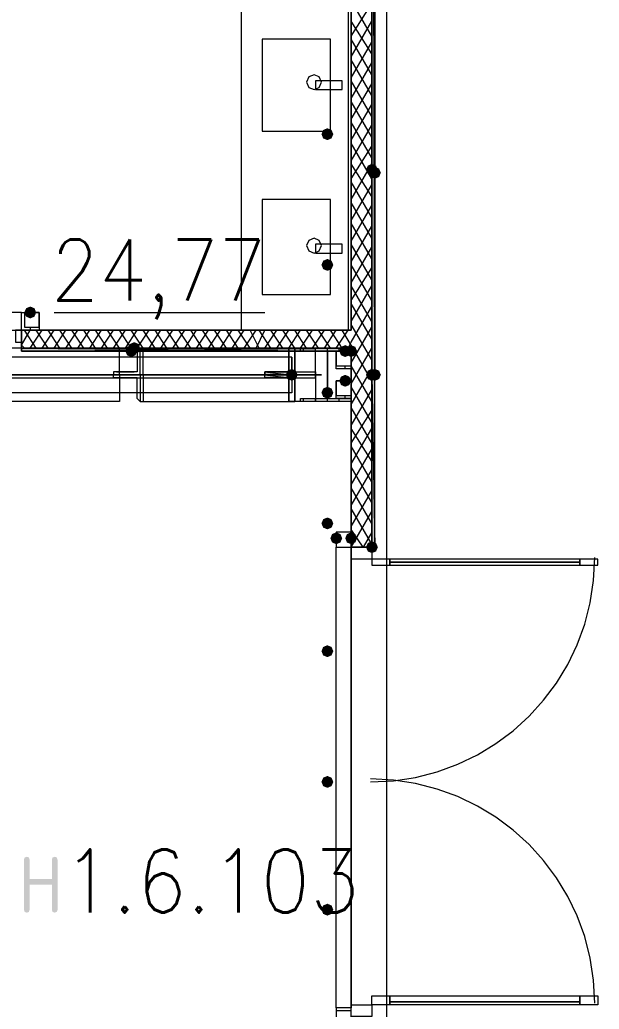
# Model space of a CAD drawing. Header units: millimetres. Extents: x 0 to 420, y 0 to 297.
# Drawn here: x 381.49 to 389.74, y 160.63 to 174.73 of the extents above; entities that cross this region are included whole.
import ezdxf

# ---------------------------------------------------------------- set-up
doc = ezdxf.new("R2010")
doc.units = ezdxf.units.MM
doc.styles.get("Standard").update_dxf_attribs({"font": 'STANDARD'})

msp = doc.modelspace()

# ---------------------------------------------------------------- hatches: boundary and pattern name
h = msp.add_hatch(color=7)
h.paths.add_polyline_path([(386.545667, 187.071), (386.503333, 187.071), (386.545667, 169.672)], flags=0)
h.paths.add_polyline_path([(386.503333, 187.071), (386.545667, 169.672), (386.503333, 169.672)], flags=0)
for color, points in [(7, [(385.953, 173.101), (385.928129, 173.041204), (385.868333, 173.016333), (385.808538, 173.041204), (385.783667, 173.101), (385.808537, 173.160796), (385.868333, 173.185667), (385.928129, 173.160796)]), (254, [(386.588, 172.593), (386.563129, 172.533204), (386.503333, 172.508333), (386.443537, 172.533204), (386.418667, 172.593), (386.443537, 172.652796), (386.503333, 172.677667), (386.563129, 172.652796)]), (254, [(386.630333, 172.550667), (386.605462, 172.490871), (386.545667, 172.466), (386.485871, 172.490871), (386.461, 172.550667), (386.485871, 172.610462), (386.545667, 172.635333), (386.605462, 172.610463)]), (7, [(385.953, 171.238333), (385.928129, 171.178537), (385.868333, 171.153667), (385.808538, 171.178537), (385.783667, 171.238333), (385.808537, 171.298129), (385.868333, 171.323), (385.928129, 171.298129)]), (7, [(381.719667, 170.561), (381.694796, 170.501204), (381.635, 170.476333), (381.575204, 170.501204), (381.550333, 170.561), (381.575204, 170.620796), (381.635, 170.645667), (381.694796, 170.620796)]), (254, [(383.159, 170.010667), (383.134129, 169.950871), (383.074333, 169.926), (383.014537, 169.950871), (382.989667, 170.010667), (383.014537, 170.070462), (383.074333, 170.095333), (383.134129, 170.070463)]), (254, [(383.201333, 170.053), (383.176462, 169.993204), (383.116667, 169.968333), (383.056871, 169.993204), (383.032, 170.053), (383.056871, 170.112796), (383.116667, 170.137667), (383.176462, 170.112796)]), (7, [(386.207, 170.010667), (386.182129, 169.950871), (386.122333, 169.926), (386.062538, 169.950871), (386.037667, 170.010667), (386.062537, 170.070462), (386.122333, 170.095333), (386.182129, 170.070463)]), (254, [(386.291667, 170.010667), (386.266796, 169.950871), (386.207, 169.926), (386.147204, 169.950871), (386.122333, 170.010667), (386.147204, 170.070462), (386.207, 170.095333), (386.266796, 170.070463)]), (7, [(385.445, 169.672), (385.420129, 169.612204), (385.360333, 169.587333), (385.300538, 169.612204), (385.275667, 169.672), (385.300537, 169.731796), (385.360333, 169.756667), (385.420129, 169.731796)]), (254, [(386.588, 169.672), (386.563129, 169.612204), (386.503333, 169.587333), (386.443537, 169.612204), (386.418667, 169.672), (386.443537, 169.731796), (386.503333, 169.756667), (386.563129, 169.731796)]), (254, [(386.630333, 169.672), (386.605462, 169.612204), (386.545667, 169.587333), (386.485871, 169.612204), (386.461, 169.672), (386.485871, 169.731796), (386.545667, 169.756667), (386.605462, 169.731796)]), (98, [(384.979333, 169.714333), (385.021667, 169.714333)]), (98, [(384.979333, 169.629667), (385.021667, 169.629667)]), (98, [(385.318, 169.714333), (385.275667, 169.714333)]), (7, [(386.207, 169.587333), (386.182129, 169.527537), (386.122333, 169.502667), (386.062538, 169.527537), (386.037667, 169.587333), (386.062537, 169.647129), (386.122333, 169.672), (386.182129, 169.647129)]), (7, [(385.953, 169.418), (385.928129, 169.358204), (385.868333, 169.333333), (385.808538, 169.358204), (385.783667, 169.418), (385.808537, 169.477796), (385.868333, 169.502667), (385.928129, 169.477796)]), (7, [(385.953, 167.555333), (385.928129, 167.495537), (385.868333, 167.470667), (385.808538, 167.495537), (385.783667, 167.555333), (385.808537, 167.615129), (385.868333, 167.64), (385.928129, 167.615129)]), (7, [(386.08, 167.343667), (386.055129, 167.283871), (385.995333, 167.259), (385.935538, 167.283871), (385.910667, 167.343667), (385.935537, 167.403462), (385.995333, 167.428333), (386.055129, 167.403463)]), (7, [(386.291667, 167.343667), (386.266796, 167.283871), (386.207, 167.259), (386.147204, 167.283871), (386.122333, 167.343667), (386.147204, 167.403462), (386.207, 167.428333), (386.266796, 167.403463)]), (254, [(386.588, 167.216667), (386.563129, 167.156871), (386.503333, 167.132), (386.443537, 167.156871), (386.418667, 167.216667), (386.443537, 167.276462), (386.503333, 167.301333), (386.563129, 167.276463)]), (254, [(386.588, 167.216667), (386.563129, 167.156871), (386.503333, 167.132), (386.443537, 167.156871), (386.418667, 167.216667), (386.443537, 167.276462), (386.503333, 167.301333), (386.563129, 167.276463)]), (7, [(385.953, 165.735), (385.928129, 165.675204), (385.868333, 165.650333), (385.808538, 165.675204), (385.783667, 165.735), (385.808537, 165.794796), (385.868333, 165.819667), (385.928129, 165.794796)]), (7, [(385.953, 163.872333), (385.928129, 163.812537), (385.868333, 163.787667), (385.808538, 163.812537), (385.783667, 163.872333), (385.808537, 163.932129), (385.868333, 163.957), (385.928129, 163.932129)]), (7, [(381.545041, 162.049354), (381.545041, 162.765933), (381.555032, 162.795699), (381.58528, 162.805621), (381.615046, 162.795699), (381.624967, 162.765933), (381.624967, 162.487018), (381.943019, 162.487018), (381.943019, 162.765933), (381.95294, 162.795699), (381.982706, 162.805621), (382.012747, 162.795699), (382.022945, 162.765933), (382.022945, 162.049354), (382.012747, 162.019588), (381.982706, 162.009666), (381.95294, 162.019588), (381.943019, 162.049354), (381.943019, 162.407643), (381.624967, 162.407643), (381.624967, 162.049354), (381.615046, 162.019588), (381.58528, 162.009666), (381.555032, 162.019588)]), (7, [(385.953, 162.052), (385.928129, 161.992204), (385.868333, 161.967333), (385.808538, 161.992204), (385.783667, 162.052), (385.808537, 162.111796), (385.868333, 162.136667), (385.928129, 162.111796)])]:
    msp.add_hatch(color=color).paths.add_polyline_path(points, flags=0)
h = msp.add_hatch(color=7)
h.paths.add_polyline_path([(386.207, 170.053), (381.508, 170.053), (386.207, 170.010667)], flags=0)
h.paths.add_polyline_path([(381.508, 170.053), (386.207, 170.010667), (381.508, 170.010667)], flags=0)
h = msp.add_hatch(color=98)
h.paths.add_polyline_path([(385.318, 170.053), (385.318, 170.010667)], flags=0)
h.paths.add_polyline_path([(385.318, 170.010667), (385.318, 170.053)], flags=0)
h = msp.add_hatch(color=98)
h.paths.add_polyline_path([(385.318, 170.010667), (385.318, 169.799)], flags=0)
h.paths.add_polyline_path([(385.318, 169.799), (385.318, 170.010667)], flags=0)
h = msp.add_hatch(color=98)
h.paths.add_polyline_path([(385.318, 169.799), (385.318, 169.756667)], flags=0)
h.paths.add_polyline_path([(385.318, 169.756667), (385.318, 169.799)], flags=0)
h = msp.add_hatch(color=98)
h.paths.add_polyline_path([(385.318, 169.756667), (385.318, 169.714333)], flags=0)
h.paths.add_polyline_path([(385.318, 169.714333), (385.318, 169.756667)], flags=0)
h = msp.add_hatch(color=98)
h.paths.add_polyline_path([(384.979333, 169.714333), (385.021667, 169.714333)], flags=0)
h.paths.add_polyline_path([(385.021667, 169.714333), (384.979333, 169.714333)], flags=0)
h = msp.add_hatch(color=98)
h.paths.add_polyline_path([(384.979333, 169.714333), (385.318, 169.714333)], flags=0)
h.paths.add_polyline_path([(385.318, 169.714333), (384.979333, 169.714333)], flags=0)
h.paths.add_polyline_path([(385.318, 169.714333), (384.979333, 169.714333)], flags=0)
h.paths.add_polyline_path([(384.979333, 169.714333), (385.318, 169.714333)], flags=0)
h.paths.add_polyline_path([(385.318, 169.714333), (384.979333, 169.714333)], flags=0)
h.paths.add_polyline_path([(385.318, 169.714333), (384.979333, 169.714333)], flags=0)
h = msp.add_hatch(color=98)
h.paths.add_polyline_path([(385.318, 169.714333), (384.979333, 169.714333), (385.318, 169.672)], flags=0)
h.paths.add_polyline_path([(384.979333, 169.714333), (385.318, 169.672), (384.979333, 169.672)], flags=0)
h.paths.add_polyline_path([(385.318, 169.672), (384.979333, 169.672)], flags=0)
h.paths.add_polyline_path([(384.979333, 169.672), (385.318, 169.672)], flags=0)
h.paths.add_polyline_path([(385.318, 169.672), (384.979333, 169.672)], flags=0)
h.paths.add_polyline_path([(385.318, 169.672), (384.979333, 169.672)], flags=0)
h = msp.add_hatch(color=98)
h.paths.add_polyline_path([(384.979333, 169.672), (385.318, 169.672)], flags=0)
h.paths.add_polyline_path([(385.318, 169.672), (384.979333, 169.672)], flags=0)
h.paths.add_polyline_path([(385.318, 169.672), (384.979333, 169.672)], flags=0)
h.paths.add_polyline_path([(384.979333, 169.672), (385.318, 169.672)], flags=0)
h = msp.add_hatch(color=98)
h.paths.add_polyline_path([(385.318, 169.672), (384.979333, 169.672), (385.318, 169.629667)], flags=0)
h.paths.add_polyline_path([(384.979333, 169.672), (385.318, 169.629667), (384.979333, 169.629667)], flags=0)
h.paths.add_polyline_path([(385.318, 169.629667), (384.979333, 169.629667)], flags=0)
h.paths.add_polyline_path([(384.979333, 169.629667), (385.318, 169.629667)], flags=0)
h.paths.add_polyline_path([(385.318, 169.629667), (384.979333, 169.629667)], flags=0)
h.paths.add_polyline_path([(385.318, 169.629667), (384.979333, 169.629667)], flags=0)
h.paths.add_polyline_path([(384.979333, 169.629667), (385.318, 169.629667)], flags=0)
h.paths.add_polyline_path([(385.318, 169.629667), (384.979333, 169.629667)], flags=0)
h = msp.add_hatch(color=98)
h.paths.add_polyline_path([(384.979333, 169.629667), (385.021667, 169.629667)], flags=0)
h.paths.add_polyline_path([(385.021667, 169.629667), (384.979333, 169.629667)], flags=0)
h = msp.add_hatch(color=98)
h.paths.add_polyline_path([(385.318, 169.714333), (385.275667, 169.714333)], flags=0)
h.paths.add_polyline_path([(385.275667, 169.714333), (385.318, 169.714333)], flags=0)
h.paths.add_polyline_path([(385.318, 169.714333), (385.275667, 169.714333)], flags=0)
h.paths.add_polyline_path([(385.318, 169.714333), (385.275667, 169.714333), (385.021667, 169.714333)], flags=0)
h = msp.add_hatch(color=98)
h.paths.add_polyline_path([(385.318, 169.629667), (385.021667, 169.629667)], flags=0)
h.paths.add_polyline_path([(385.021667, 169.629667), (385.318, 169.629667), (385.275667, 169.629667)], flags=0)
h = msp.add_hatch(color=98)
h.paths.add_polyline_path([(385.275667, 169.629667), (385.318, 169.629667)], flags=0)
h.paths.add_polyline_path([(385.318, 169.629667), (385.275667, 169.629667)], flags=0)
h.paths.add_polyline_path([(385.318, 169.629667), (385.275667, 169.629667)], flags=0)
h.paths.add_polyline_path([(385.275667, 169.629667), (385.318, 169.629667)], flags=0)
h.paths.add_polyline_path([(385.318, 169.629667), (385.275667, 169.629667)], flags=0)
h.paths.add_polyline_path([(385.318, 169.629667), (385.275667, 169.629667)], flags=0)
h = msp.add_hatch(color=98)
h.paths.add_polyline_path([(385.318, 169.629667), (385.318, 169.587333)], flags=0)
h.paths.add_polyline_path([(385.318, 169.587333), (385.318, 169.629667)], flags=0)
h = msp.add_hatch(color=98)
h.paths.add_polyline_path([(385.318, 169.587333), (385.318, 169.545)], flags=0)
h.paths.add_polyline_path([(385.318, 169.545), (385.318, 169.587333)], flags=0)
h = msp.add_hatch(color=7)
h.paths.add_polyline_path([(386.545667, 169.672), (386.503333, 169.672), (386.545667, 167.216667)], flags=0)
h.paths.add_polyline_path([(386.503333, 169.672), (386.545667, 167.216667), (386.503333, 167.216667)], flags=0)
h = msp.add_hatch(color=98)
h.paths.add_polyline_path([(385.318, 169.545), (385.318, 169.333333)], flags=0)
h.paths.add_polyline_path([(385.318, 169.333333), (385.318, 169.545)], flags=0)
h = msp.add_hatch(color=98)
h.paths.add_polyline_path([(385.318, 169.333333), (385.318, 169.291)], flags=0)
h.paths.add_polyline_path([(385.318, 169.291), (385.318, 169.333333)], flags=0)

# ---------------------------------------------------------------- linework, layer by layer
at = {"color": 7, "lineweight": 0}
for points in [[(100.922667, 105.029), (386.715, 105.029), (386.715, 222.715667), (100.922667, 222.715667)], [(386.545667, 187.071), (386.503333, 187.071), (386.545667, 169.672)], [(386.503333, 187.071), (386.545667, 169.672), (386.503333, 169.672)], [(386.545667, 169.672), (386.545667, 187.071), (386.503333, 187.071), (386.503333, 169.672)], [(386.545667, 169.672), (386.545667, 187.071), (386.503333, 187.071), (386.503333, 169.672)], [(395.435667, 181.271333), (395.435667, 146.473333), (386.715, 146.473333), (386.715, 181.271333)], [(384.937, 174.455667), (384.937, 173.143333), (385.910667, 173.143333), (385.910667, 174.455667)], [(385.783667, 173.841833), (385.752673, 173.916673), (385.677833, 173.947667), (385.602993, 173.916673), (385.572, 173.841833), (385.602993, 173.766993), (385.677833, 173.736), (385.752673, 173.766993)], [(385.699, 173.863), (385.699, 173.736), (386.08, 173.736), (386.08, 173.863)], [(384.937, 172.169667), (384.937, 170.815), (385.910667, 170.815), (385.910667, 172.169667)], [(385.783667, 171.5135), (385.752673, 171.58834), (385.677833, 171.619333), (385.602993, 171.58834), (385.572, 171.5135), (385.602993, 171.43866), (385.677833, 171.407667), (385.752673, 171.43866)], [(385.699, 171.534667), (385.699, 171.407667), (386.08, 171.407667), (386.08, 171.534667)], [(381.508, 170.561), (381.762, 170.561), (381.762, 170.307), (381.508, 170.307)], [(381.550333, 170.561), (381.550333, 170.349333), (381.762, 170.349333), (381.762, 170.561)], [(381.423333, 170.307), (381.423333, 170.222333), (381.423333, 170.137667), (381.508, 170.137667), (381.508, 170.307)], [(381.508, 170.307), (381.508, 170.137667)], [(382.905, 170.053), (380.449667, 170.053), (380.449667, 169.672), (382.905, 169.672)], [(386.207, 170.053), (381.508, 170.053), (386.207, 170.010667)], [(381.508, 170.053), (386.207, 170.010667), (381.508, 170.010667)], [(381.508, 170.010667), (381.508, 170.053), (386.207, 170.053), (386.207, 170.010667), (381.508, 170.010667), (386.207, 170.010667), (386.207, 170.053), (381.508, 170.053)], [(386.207, 169.291), (385.487333, 169.291), (385.487333, 169.333333), (385.868333, 169.333333), (385.868333, 170.010667), (385.487333, 170.010667), (385.487333, 170.053), (386.207, 170.053), (386.207, 170.010667), (385.868333, 170.010667), (385.868333, 169.333333), (386.207, 169.333333)], [(386.207, 169.756667), (385.995333, 169.756667), (385.995333, 170.010667), (386.207, 170.010667)], [(386.207, 169.799), (386.207, 170.010667), (385.995333, 170.010667), (385.995333, 169.799)], [(382.905, 169.291), (380.449667, 169.291), (380.449667, 169.672), (382.905, 169.672)], [(385.064, 169.672), (385.783667, 169.672)], [(386.207, 169.333333), (385.995333, 169.333333), (385.995333, 169.587333), (386.207, 169.587333)], [(386.207, 169.375667), (386.207, 169.587333), (385.995333, 169.587333), (385.995333, 169.375667)], [(386.545667, 169.672), (386.503333, 169.672), (386.545667, 167.216667)], [(386.503333, 169.672), (386.545667, 167.216667), (386.503333, 167.216667)], [(386.503333, 169.672), (386.503333, 167.216667), (386.545667, 167.216667), (386.545667, 169.672)], [(386.503333, 169.672), (386.503333, 167.216667), (386.545667, 167.216667), (386.545667, 169.672)], [(386.207, 167.216667), (386.207, 167.428333), (385.995333, 167.428333), (385.995333, 167.216667), (386.207, 167.216667), (386.207, 167.428333), (385.995333, 167.428333), (385.995333, 167.216667)], [(386.207, 167.216667), (386.503333, 167.216667), (386.503333, 167.047333), (386.207, 167.047333)], [(386.503333, 167.216667), (386.207, 167.216667)], [(386.503333, 166.962667), (386.757333, 166.962667), (386.757333, 167.047333), (386.503333, 167.047333)], [(389.466667, 167.047333), (386.757333, 167.047333), (386.757333, 167.005), (389.466667, 167.005)], [(389.466667, 167.005), (386.757333, 167.005), (386.757333, 166.962667), (389.466667, 166.962667)], [(389.720667, 167.047333), (389.466667, 167.047333), (389.466667, 166.962667), (389.720667, 166.962667)], [(386.503333, 160.824333), (386.757333, 160.824333), (386.757333, 160.697333), (386.503333, 160.697333)], [(389.466667, 160.739667), (386.757333, 160.739667), (386.757333, 160.824333), (389.466667, 160.824333)], [(389.466667, 160.697333), (386.757333, 160.697333), (386.757333, 160.739667), (389.466667, 160.739667)], [(389.720667, 160.697333), (389.466667, 160.697333), (389.466667, 160.824333), (389.720667, 160.824333)], [(386.207, 160.401), (386.207, 160.612667), (385.995333, 160.612667), (385.995333, 160.401), (386.207, 160.401), (386.207, 160.655), (385.995333, 160.655), (385.995333, 160.401)], [(386.207, 160.697333), (386.503333, 160.697333), (386.503333, 160.528), (386.207, 160.528)]]:
    msp.add_lwpolyline(points, close=True, dxfattribs=at)
for points in [[(386.503333, 167.216667), (386.503333, 222.504)], [(386.545667, 169.672), (386.545667, 187.071), (386.545667, 169.672), (386.503333, 187.071)], [(384.640667, 174.963667), (384.640667, 170.307)], [(384.640667, 174.963667), (386.207, 174.963667), (386.207, 170.307), (384.640667, 170.307)], [(386.164667, 174.963667), (386.164667, 170.307)], [(386.503333, 174.498), (386.207, 175.006)], [(386.207, 174.498), (386.503333, 174.963667)], [(386.207, 174.963667), (386.207, 170.307)], [(386.207, 174.201667), (386.503333, 174.709667)], [(386.503333, 174.244), (386.207, 174.709667)], [(386.503333, 173.947667), (386.207, 174.455667)], [(386.207, 173.905333), (386.503333, 174.413333)], [(386.503333, 173.651333), (386.207, 174.159333)], [(386.207, 173.609), (386.503333, 174.117)], [(386.503333, 173.355), (386.207, 173.863)], [(386.207, 173.312667), (386.503333, 173.820667)], [(386.503333, 173.058667), (386.207, 173.566667)], [(386.207, 173.016333), (386.503333, 173.524333)], [(386.503333, 172.762333), (386.207, 173.270333)], [(386.207, 172.72), (386.503333, 173.228)], [(386.503333, 172.466), (386.207, 172.974)], [(386.207, 172.466), (386.503333, 172.931667)], [(386.207, 172.169667), (386.503333, 172.677667)], [(386.503333, 172.212), (386.207, 172.677667)], [(386.503333, 171.915667), (386.207, 172.423667)], [(386.207, 171.873333), (386.503333, 172.381333)], [(386.503333, 171.619333), (386.207, 172.127333)], [(386.207, 171.577), (386.503333, 172.085)], [(386.503333, 171.323), (386.207, 171.831)], [(386.207, 171.280667), (386.503333, 171.788667)], [(386.503333, 171.026667), (386.207, 171.534667)], [(386.207, 170.984333), (386.503333, 171.492333)], [(386.503333, 170.730333), (386.207, 171.238333)], [(386.207, 170.730333), (386.503333, 171.196)], [(386.207, 170.434), (386.503333, 170.942)], [(386.503333, 170.434), (386.207, 170.942)], [(386.503333, 170.18), (386.207, 170.688)], [(386.207, 170.137667), (386.503333, 170.645667)], [(381.508, 170.434), (381.508, 170.561), (380.068667, 170.561)], [(380.068667, 170.307), (381.508, 170.307), (381.508, 170.434)], [(381.973667, 170.561), (384.979333, 170.561)], [(381.508, 170.095333), (381.635, 170.307)], [(381.508, 170.053), (381.508, 170.137667), (381.508, 170.307)], [(386.207, 170.307), (381.508, 170.307)], [(381.719667, 170.053), (381.550333, 170.307)], [(381.635, 170.349333), (381.635, 170.307)], [(381.635, 170.053), (381.804333, 170.307)], [(381.889, 170.053), (381.719667, 170.307)], [(381.804333, 170.053), (381.973667, 170.307)], [(382.058333, 170.053), (381.889, 170.307)], [(381.973667, 170.053), (382.143, 170.307)], [(382.227667, 170.053), (382.058333, 170.307)], [(382.143, 170.053), (382.312333, 170.307)], [(382.397, 170.053), (382.227667, 170.307)], [(382.312333, 170.053), (382.481667, 170.307)], [(382.566333, 170.053), (382.397, 170.307)], [(382.481667, 170.053), (382.651, 170.307)], [(382.735667, 170.053), (382.566333, 170.307)], [(382.651, 170.053), (382.820333, 170.307)], [(382.905, 170.053), (382.735667, 170.307)], [(382.820333, 170.053), (382.989667, 170.307)], [(383.074333, 170.053), (382.905, 170.307)], [(382.989667, 170.053), (383.159, 170.307)], [(383.243667, 170.053), (383.074333, 170.307)], [(383.159, 170.053), (383.328333, 170.307)], [(383.413, 170.053), (383.243667, 170.307)], [(383.328333, 170.053), (383.497667, 170.307)], [(383.582333, 170.053), (383.413, 170.307)], [(383.497667, 170.053), (383.667, 170.307)], [(383.751667, 170.053), (383.582333, 170.307)], [(383.667, 170.053), (383.836333, 170.307)], [(383.921, 170.053), (383.751667, 170.307)], [(383.836333, 170.053), (384.005667, 170.307)], [(384.090333, 170.053), (383.921, 170.307)], [(384.005667, 170.053), (384.175, 170.307)], [(384.259667, 170.053), (384.090333, 170.307)], [(384.175, 170.053), (384.344333, 170.307)], [(384.429, 170.053), (384.259667, 170.307)], [(384.344333, 170.053), (384.513667, 170.307)], [(384.598333, 170.053), (384.429, 170.307)], [(384.513667, 170.053), (384.683, 170.307)], [(384.767667, 170.053), (384.598333, 170.307)], [(384.683, 170.053), (384.852333, 170.307)], [(384.894667, 170.053), (384.767667, 170.307)], [(384.852333, 170.053), (384.979333, 170.307)], [(385.064, 170.053), (384.894667, 170.307)], [(384.979333, 170.053), (385.148667, 170.307)], [(385.233333, 170.053), (385.064, 170.307)], [(385.148667, 170.053), (385.318, 170.307)], [(385.402667, 170.053), (385.233333, 170.307)], [(385.318, 170.053), (385.487333, 170.307)], [(385.572, 170.053), (385.402667, 170.307)], [(385.487333, 170.053), (385.656667, 170.307)], [(385.741333, 170.053), (385.572, 170.307)], [(385.656667, 170.053), (385.826, 170.307)], [(385.910667, 170.053), (385.741333, 170.307)], [(385.826, 170.053), (385.995333, 170.307)], [(386.08, 170.053), (385.910667, 170.307)], [(385.995333, 170.053), (386.164667, 170.307)], [(386.207, 170.095333), (386.08, 170.307)], [(386.503333, 169.883667), (386.207, 170.391667)], [(386.207, 169.841333), (386.503333, 170.349333)], [(381.508, 170.053), (381.508, 170.137667)], [(381.550333, 170.053), (381.508, 170.095333)], [(381.508, 170.010667), (386.207, 170.010667), (381.508, 170.010667), (386.207, 170.053)], [(381.508, 170.053), (386.207, 170.053)], [(383.201333, 169.672), (383.201333, 170.053), (383.159, 170.010667), (383.159, 169.756667), (383.159, 169.714333)], [(383.201333, 170.053), (385.318, 170.053)], [(385.402667, 169.672), (385.402667, 170.053), (385.402667, 170.010667), (385.402667, 169.756667), (385.402667, 169.714333), (385.445, 169.714333), (385.699, 169.714333), (385.699, 169.672), (385.402667, 169.672), (383.243667, 169.672), (383.243667, 170.053), (385.402667, 170.053)], [(385.318, 169.672), (385.699, 169.672), (385.699, 170.053), (385.318, 170.053)], [(385.529667, 170.010667), (385.529667, 170.053)], [(385.699, 170.010667), (385.699, 170.053)], [(385.868333, 169.291), (385.868333, 170.053)], [(386.037667, 170.010667), (386.037667, 170.053)], [(386.164667, 170.053), (386.207, 170.137667)], [(386.503333, 169.587333), (386.207, 170.095333)], [(386.207, 170.010667), (386.207, 170.053)], [(386.207, 169.545), (386.503333, 170.053)], [(386.207, 170.053), (386.207, 167.216667)], [(385.360333, 169.926), (385.360333, 169.672), (385.360333, 169.714333), (385.360333, 169.926), (374.777, 169.926), (374.777, 169.672), (385.360333, 169.672), (385.360333, 169.714333)], [(386.122333, 169.756667), (386.122333, 169.799)], [(386.503333, 169.291), (386.207, 169.799)], [(386.207, 169.248667), (386.503333, 169.756667)], [(374.777, 169.629667), (374.777, 169.672), (374.777, 169.629667), (385.360333, 169.629667), (385.360333, 169.672), (374.777, 169.672)], [(385.360333, 169.629667), (385.360333, 169.460333), (385.360333, 169.418), (374.777, 169.418), (374.777, 169.460333), (374.777, 169.629667), (374.777, 169.418)], [(383.159, 169.714333), (383.116667, 169.714333), (382.862667, 169.714333), (382.820333, 169.714333)], [(382.820333, 169.714333), (382.820333, 169.672)], [(382.820333, 169.672), (383.201333, 169.672)], [(382.820333, 169.629667), (382.820333, 169.672)], [(382.820333, 169.672), (383.201333, 169.672)], [(383.159, 169.629667), (383.116667, 169.629667), (382.862667, 169.629667), (382.820333, 169.629667)], [(382.862667, 169.714333), (383.116667, 169.714333)], [(382.862667, 169.629667), (383.116667, 169.629667)], [(383.201333, 169.672), (383.201333, 169.291), (383.159, 169.333333), (383.159, 169.587333), (383.159, 169.629667)], [(383.201333, 169.672), (385.318, 169.672)], [(383.201333, 169.672), (385.318, 169.672)], [(385.402667, 169.672), (385.402667, 169.291), (385.402667, 169.333333), (385.402667, 169.587333), (385.402667, 169.629667), (385.445, 169.629667), (385.699, 169.629667), (385.699, 169.672), (385.402667, 169.672), (383.243667, 169.672), (383.243667, 169.291), (385.402667, 169.291)], [(384.979333, 169.714333), (385.275667, 169.714333)], [(384.979333, 169.629667), (385.275667, 169.629667)], [(385.318, 169.672), (385.699, 169.672), (385.699, 169.291), (385.318, 169.291)], [(386.503333, 167.216667), (386.503333, 169.672), (386.545667, 167.216667), (386.545667, 169.672)], [(386.503333, 168.994667), (386.207, 169.502667)], [(386.207, 168.952333), (386.503333, 169.460333)], [(385.529667, 169.291), (385.529667, 169.333333)], [(385.699, 169.291), (385.699, 169.333333)], [(386.037667, 169.291), (386.037667, 169.333333)], [(386.122333, 169.333333), (386.122333, 169.375667)], [(386.207, 169.291), (386.207, 169.333333)], [(383.201333, 169.291), (385.318, 169.291)], [(386.503333, 168.698333), (386.207, 169.206333)], [(386.207, 168.698333), (386.503333, 169.164)], [(386.207, 168.402), (386.503333, 168.91)], [(386.503333, 168.444333), (386.207, 168.91)], [(386.503333, 168.148), (386.207, 168.656)], [(386.207, 168.105667), (386.503333, 168.613667)], [(386.503333, 167.851667), (386.207, 168.359667)], [(386.207, 167.809333), (386.503333, 168.317333)], [(386.503333, 167.555333), (386.207, 168.063333)], [(386.207, 167.513), (386.503333, 168.021)], [(386.503333, 167.259), (386.207, 167.767)], [(386.207, 167.216667), (386.503333, 167.724667)], [(386.503333, 167.428333), (386.376333, 167.216667), (386.207, 167.470667)], [(385.995333, 163.914667), (385.995333, 167.216667), (386.122333, 167.216667)], [(386.122333, 167.216667), (386.207, 167.216667), (386.207, 163.914667)], [(386.207, 167.216667), (386.503333, 167.216667)], [(386.482167, 163.872333), (386.808953, 163.888835), (387.1263, 163.937269), (387.432601, 164.016028), (387.72625, 164.123507), (388.00564, 164.258098), (388.269165, 164.418194), (388.515217, 164.602189), (388.74219, 164.808477), (388.948477, 165.03545), (389.132473, 165.281502), (389.292569, 165.545027), (389.42716, 165.824417), (389.534638, 166.118066), (389.613398, 166.424367), (389.661832, 166.741714), (389.678333, 167.0685)], [(389.466667, 167.005), (386.757333, 167.005)], [(386.122333, 160.655), (385.995333, 160.655), (385.995333, 163.914667)], [(386.207, 163.914667), (386.207, 160.655), (386.122333, 160.655)], [(389.678333, 160.7185), (389.661832, 161.045286), (389.613398, 161.362633), (389.534638, 161.668934), (389.42716, 161.962583), (389.292569, 162.241973), (389.132473, 162.505498), (388.948477, 162.75155), (388.74219, 162.978523), (388.515217, 163.184811), (388.269165, 163.368806), (388.00564, 163.528902), (387.72625, 163.663493), (387.432601, 163.770972), (387.1263, 163.849731), (386.808953, 163.898165), (386.482167, 163.914667)], [(389.466667, 160.739667), (386.757333, 160.739667)]]:
    msp.add_lwpolyline(points, dxfattribs=at)
at = {"color": 104, "lineweight": 0}
msp.add_lwpolyline([(386.207, 170.307), (386.207, 174.963667), (382.100667, 174.963667), (382.100667, 175.26), (386.207, 175.26), (386.207, 187.409667), (373.888, 187.409667), (373.888, 175.26), (378.587, 175.26), (378.587, 174.963667), (373.888, 174.963667), (373.888, 170.307)], close=True, dxfattribs=at)
at = {"color": 8, "lineweight": 0}
msp.add_lwpolyline([(373.888, 157.734), (386.207, 157.734), (386.207, 170.053), (373.888, 170.053)], close=True, dxfattribs=at)
at = {"color": 98, "lineweight": 0}
for points in [[(385.318, 169.291), (385.318, 169.672), (384.979333, 169.672), (385.318, 169.672), (385.318, 170.053)], [(385.318, 170.053), (385.318, 170.010667), (385.318, 169.799), (385.318, 169.756667), (385.318, 169.714333), (385.275667, 169.714333), (385.021667, 169.714333), (384.979333, 169.714333), (384.979333, 169.672)], [(385.318, 169.291), (385.318, 169.333333), (385.318, 169.545), (385.318, 169.587333), (385.318, 169.629667), (385.275667, 169.629667), (385.021667, 169.629667), (384.979333, 169.629667), (384.979333, 169.672)]]:
    msp.add_lwpolyline(points, dxfattribs=at)
for points in [[(385.318, 170.053), (385.318, 170.010667)], [(385.318, 170.010667), (385.318, 170.053)], [(385.318, 170.010667), (385.318, 169.799)], [(385.318, 169.799), (385.318, 170.010667)], [(385.318, 169.799), (385.318, 169.756667)], [(385.318, 169.756667), (385.318, 169.799)], [(385.318, 169.756667), (385.318, 169.714333)], [(385.318, 169.714333), (385.318, 169.756667)], [(384.979333, 169.714333), (385.021667, 169.714333)], [(384.979333, 169.714333), (385.021667, 169.714333)], [(385.021667, 169.714333), (384.979333, 169.714333)], [(384.979333, 169.714333), (385.318, 169.714333)], [(385.318, 169.714333), (384.979333, 169.714333)], [(385.318, 169.714333), (384.979333, 169.714333)], [(384.979333, 169.714333), (385.318, 169.714333)], [(385.318, 169.714333), (384.979333, 169.714333)], [(385.318, 169.714333), (384.979333, 169.714333)], [(385.318, 169.714333), (384.979333, 169.714333), (385.318, 169.672)], [(384.979333, 169.714333), (385.318, 169.672), (384.979333, 169.672)], [(384.979333, 169.672), (385.318, 169.672)], [(385.318, 169.672), (384.979333, 169.672)], [(385.318, 169.672), (384.979333, 169.672)], [(384.979333, 169.672), (385.318, 169.672)], [(385.318, 169.672), (384.979333, 169.672), (385.318, 169.629667)], [(384.979333, 169.672), (385.318, 169.629667), (384.979333, 169.629667)], [(385.318, 169.672), (384.979333, 169.672)], [(384.979333, 169.672), (385.318, 169.672)], [(385.318, 169.672), (384.979333, 169.672)], [(385.318, 169.672), (384.979333, 169.672)], [(385.318, 169.629667), (384.979333, 169.629667)], [(384.979333, 169.629667), (385.318, 169.629667)], [(385.318, 169.629667), (384.979333, 169.629667)], [(385.318, 169.629667), (384.979333, 169.629667)], [(384.979333, 169.629667), (385.318, 169.629667)], [(385.318, 169.629667), (384.979333, 169.629667)], [(384.979333, 169.629667), (385.021667, 169.629667)], [(384.979333, 169.629667), (385.021667, 169.629667)], [(385.021667, 169.629667), (384.979333, 169.629667)], [(385.318, 169.714333), (385.275667, 169.714333), (385.021667, 169.714333)], [(385.318, 169.629667), (385.021667, 169.629667)], [(385.021667, 169.629667), (385.318, 169.629667), (385.275667, 169.629667)], [(385.318, 169.714333), (385.275667, 169.714333)], [(385.275667, 169.714333), (385.318, 169.714333)], [(385.318, 169.714333), (385.275667, 169.714333)], [(385.318, 169.714333), (385.275667, 169.714333)], [(385.275667, 169.714333), (385.318, 169.714333)], [(385.318, 169.714333), (385.275667, 169.714333)], [(385.275667, 169.629667), (385.318, 169.629667)], [(385.318, 169.629667), (385.275667, 169.629667)], [(385.318, 169.629667), (385.275667, 169.629667)], [(385.275667, 169.629667), (385.318, 169.629667)], [(385.318, 169.629667), (385.275667, 169.629667)], [(385.318, 169.629667), (385.275667, 169.629667)], [(385.318, 169.629667), (385.318, 169.587333)], [(385.318, 169.587333), (385.318, 169.629667)], [(385.318, 169.587333), (385.318, 169.545)], [(385.318, 169.545), (385.318, 169.587333)], [(385.318, 169.545), (385.318, 169.333333)], [(385.318, 169.333333), (385.318, 169.545)], [(385.318, 169.333333), (385.318, 169.291)], [(385.318, 169.291), (385.318, 169.333333)]]:
    msp.add_lwpolyline(points, close=True, dxfattribs=at)

# ---------------------------------------------------------------- texts
at = {"color": 7, "attachment_point": 1}
for s, insert, char_height, width in [('24,77', (381.931347, 171.602369), 0.872032, 2.85832711), ('1.6.103', (382.100674, 162.911233), 0.90157, 3.40593111)]:
    msp.add_mtext(s, dxfattribs=dict(at, insert=insert, char_height=char_height, width=width))

doc.saveas('drawing.dxf')
